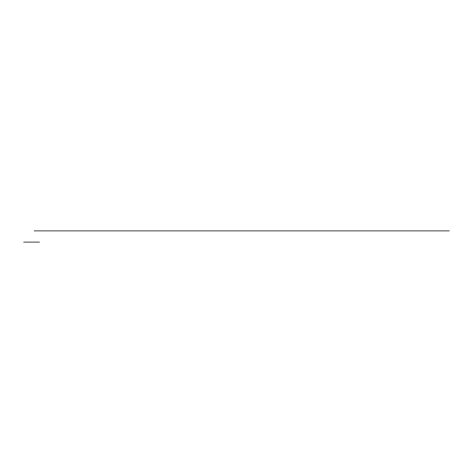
<?xml version="1.0" encoding="UTF-8"?>
<svg xmlns="http://www.w3.org/2000/svg" width="473" height="473" viewBox="0 0 473 473"><rect width="100%" height="100%" fill="white"/><g stroke="black" fill="none" stroke-linecap="round" stroke-linejoin="round"><path stroke-width="0.71" d="M34.157 230.907L449.35 230.907M23.65 242.093L39.472 242.093"/></g></svg>
